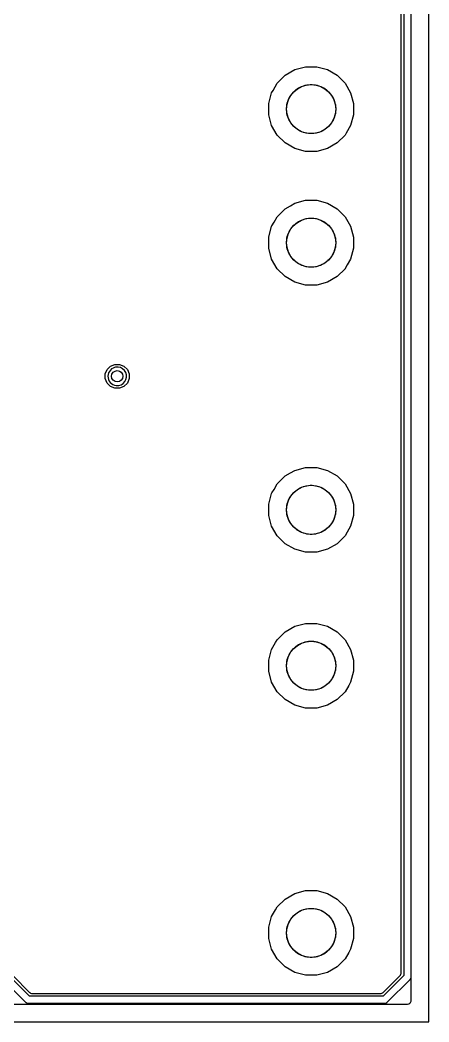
# Model space of a CAD drawing. Header units: millimetres. Extents: x 0 to 102, y -1 to 103.
# Drawn here: x 78.3 to 101.6, y -1.3 to 55.9 of the extents above; entities that cross this region are included whole.
import ezdxf

# ---------------------------------------------------------------- set-up
doc = ezdxf.new("R2010")
doc.units = ezdxf.units.MM

msp = doc.modelspace()

# ---------------------------------------------------------------- linework, layer by layer
at = {"layer": '16_copper'}
msp.add_lwpolyline([(74.399, -0.254), (100.361, -0.254), (100.362, -0.254), (100.362, -0.254, 0.366019), (100.561, -0.083), (100.564, -0.051), (100.564, 101.321)], format="xyb", dxfattribs=at)
for points in [[(94.551, 48.384), (93.936, 48.549), (93.386, 48.867), (92.936, 49.317), (92.618, 49.867), (92.453, 50.482), (92.453, 51.118), (92.618, 51.733), (92.696, 51.868), (92.696, 51.868), (92.696, 51.868), (92.936, 52.283), (93.386, 52.733), (93.936, 53.051), (94.551, 53.216), (95.187, 53.216), (95.802, 53.051), (96.352, 52.733), (96.802, 52.283), (97.12, 51.733), (97.285, 51.118), (97.285, 50.482), (97.12, 49.867), (96.866, 49.427), (96.866, 49.427), (96.866, 49.427), (96.802, 49.317), (96.352, 48.867), (95.802, 48.549), (95.187, 48.384)], [(94.551, 40.764), (93.936, 40.929), (93.386, 41.247), (92.936, 41.697), (92.618, 42.247), (92.453, 42.862), (92.453, 43.498), (92.618, 44.113), (92.637, 44.146), (92.637, 44.146), (92.637, 44.146), (92.754, 44.349), (92.754, 44.349), (92.754, 44.349), (92.936, 44.663), (93.386, 45.113), (93.692, 45.29), (93.692, 45.29), (93.692, 45.29), (93.936, 45.431), (94.551, 45.596), (95.187, 45.596), (95.802, 45.431), (96.352, 45.113), (96.802, 44.663), (97.12, 44.113), (97.285, 43.498), (97.285, 42.862), (97.12, 42.247), (96.925, 41.909), (96.925, 41.909), (96.925, 41.909), (96.808, 41.706), (96.808, 41.706), (96.808, 41.706), (96.802, 41.697), (96.352, 41.247), (95.802, 40.929), (95.187, 40.764)], [(83.685, 34.879), (83.434, 34.983), (83.243, 35.174), (83.139, 35.425), (83.139, 35.695), (83.243, 35.946), (83.434, 36.137), (83.685, 36.241), (83.955, 36.241), (84.206, 36.137), (84.397, 35.946), (84.501, 35.695), (84.501, 35.425), (84.397, 35.174), (84.206, 34.983), (83.955, 34.879)], [(94.551, 25.524), (93.936, 25.689), (93.386, 26.007), (92.936, 26.457), (92.618, 27.007), (92.453, 27.622), (92.453, 28.258), (92.618, 28.873), (92.637, 28.906), (92.637, 28.906), (92.637, 28.906), (92.754, 29.109), (92.754, 29.109), (92.754, 29.109), (92.936, 29.423), (93.386, 29.873), (93.692, 30.05), (93.692, 30.05), (93.692, 30.05), (93.936, 30.191), (94.551, 30.356), (95.187, 30.356), (95.802, 30.191), (96.352, 29.873), (96.802, 29.423), (97.12, 28.873), (97.285, 28.258), (97.285, 27.622), (97.12, 27.007), (96.925, 26.669), (96.925, 26.669), (96.925, 26.669), (96.808, 26.466), (96.808, 26.466), (96.808, 26.466), (96.802, 26.457), (96.352, 26.007), (95.802, 25.689), (95.187, 25.524)], [(94.551, 16.634), (93.936, 16.799), (93.386, 17.117), (92.936, 17.567), (92.618, 18.117), (92.453, 18.732), (92.453, 19.368), (92.618, 19.983), (92.842, 20.372), (92.842, 20.372), (92.842, 20.372), (92.936, 20.533), (93.386, 20.983), (93.936, 21.301), (94.551, 21.466), (95.187, 21.466), (95.802, 21.301), (96.352, 20.983), (96.802, 20.533), (97.12, 19.983), (97.285, 19.368), (97.285, 18.732), (97.12, 18.117), (97.013, 17.931), (97.013, 17.931), (97.013, 17.931), (96.802, 17.567), (96.352, 17.117), (95.802, 16.799), (95.187, 16.634)], [(94.551, 1.394), (93.936, 1.559), (93.386, 1.877), (92.936, 2.327), (92.618, 2.877), (92.453, 3.492), (92.453, 4.128), (92.618, 4.743), (92.842, 5.132), (92.842, 5.132), (92.842, 5.132), (92.936, 5.293), (93.386, 5.743), (93.936, 6.061), (94.551, 6.226), (95.187, 6.226), (95.802, 6.061), (96.352, 5.743), (96.802, 5.293), (97.12, 4.743), (97.285, 4.128), (97.285, 3.492), (97.12, 2.877), (97.013, 2.691), (97.013, 2.691), (97.013, 2.691), (96.802, 2.327), (96.352, 1.877), (95.802, 1.559), (95.187, 1.394)]]:
    msp.add_lwpolyline(points, close=True, dxfattribs=at)
msp.add_lwpolyline([(83.909, 35.038, 1), (83.731, 36.082), (83.674, 36.068, 0.893653), (83.85, 35.032)], format="xyb", close=True, dxfattribs=at)
at = {"layer": '1_copper'}
for points in [[(76.402, 2.051), (78.596, -0.144), (78.604, -0.15), (78.611, -0.157, 0.132344), (78.708, -0.201), (78.716, -0.201, 0.018059), (78.731, -0.202), (78.74, -0.203), (99.06, -0.203), (99.07, -0.202), (99.08, -0.202, 0.132342), (99.179, -0.165), (99.185, -0.159, 0.018024), (99.197, -0.15), (99.204, -0.144), (100.504, 1.157), (100.511, 1.165), (100.518, 1.172, 0.132344), (100.561, 1.269), (100.562, 1.277, 0.018059), (100.563, 1.292), (100.564, 1.301), (100.564, 76.169)], [(76.94, 2.303), (78.828, 0.415), (78.836, 0.409), (78.843, 0.402, 0.132344), (78.939, 0.358), (78.948, 0.358, 0.018059), (78.962, 0.356), (78.971, 0.356), (98.829, 0.356), (98.839, 0.356), (98.849, 0.357, 0.132342), (98.948, 0.394), (98.954, 0.4), (98.959, 0.403), (98.96, 0.404), (98.965, 0.409), (98.972, 0.415), (99.946, 1.389), (99.952, 1.396), (99.959, 1.404, 0.132344), (100.003, 1.5), (100.003, 1.508, 0.018059), (100.004, 1.523), (100.005, 1.532), (100.005, 75.938)]]:
    msp.add_lwpolyline(points, format="xyb", dxfattribs=at)
msp.add_lwpolyline([(100.158, 76.085), (100.158, 1.385), (98.976, 0.203), (78.824, 0.203), (76.689, 2.338)], dxfattribs=at)
for points in [[(94.551, 48.384), (93.936, 48.549), (93.386, 48.867), (92.936, 49.317), (92.618, 49.867), (92.453, 50.482), (92.453, 51.118), (92.618, 51.733), (92.696, 51.868), (92.696, 51.868), (92.696, 51.868), (92.936, 52.283), (93.386, 52.733), (93.936, 53.051), (94.551, 53.216), (95.187, 53.216), (95.802, 53.051), (96.352, 52.733), (96.802, 52.283), (97.12, 51.733), (97.285, 51.118), (97.285, 50.482), (97.12, 49.867), (96.866, 49.427), (96.866, 49.427), (96.866, 49.427), (96.802, 49.317), (96.352, 48.867), (95.802, 48.549), (95.187, 48.384)], [(94.551, 40.764), (93.936, 40.929), (93.386, 41.247), (92.936, 41.697), (92.618, 42.247), (92.453, 42.862), (92.453, 43.498), (92.618, 44.113), (92.637, 44.146), (92.637, 44.146), (92.637, 44.146), (92.754, 44.349), (92.754, 44.349), (92.754, 44.349), (92.936, 44.663), (93.386, 45.113), (93.692, 45.29), (93.692, 45.29), (93.692, 45.29), (93.936, 45.431), (94.551, 45.596), (95.187, 45.596), (95.802, 45.431), (96.352, 45.113), (96.802, 44.663), (97.12, 44.113), (97.285, 43.498), (97.285, 42.862), (97.12, 42.247), (96.925, 41.909), (96.925, 41.909), (96.925, 41.909), (96.808, 41.706), (96.808, 41.706), (96.808, 41.706), (96.802, 41.697), (96.352, 41.247), (95.802, 40.929), (95.187, 40.764)], [(83.685, 34.879), (83.434, 34.983), (83.243, 35.174), (83.139, 35.425), (83.139, 35.695), (83.243, 35.946), (83.434, 36.137), (83.685, 36.241), (83.955, 36.241), (84.206, 36.137), (84.397, 35.946), (84.501, 35.695), (84.501, 35.425), (84.397, 35.174), (84.206, 34.983), (83.955, 34.879)], [(94.551, 25.524), (93.936, 25.689), (93.386, 26.007), (92.936, 26.457), (92.618, 27.007), (92.453, 27.622), (92.453, 28.258), (92.618, 28.873), (92.637, 28.906), (92.637, 28.906), (92.637, 28.906), (92.754, 29.109), (92.754, 29.109), (92.754, 29.109), (92.936, 29.423), (93.386, 29.873), (93.692, 30.05), (93.692, 30.05), (93.692, 30.05), (93.936, 30.191), (94.551, 30.356), (95.187, 30.356), (95.802, 30.191), (96.352, 29.873), (96.802, 29.423), (97.12, 28.873), (97.285, 28.258), (97.285, 27.622), (97.12, 27.007), (96.925, 26.669), (96.925, 26.669), (96.925, 26.669), (96.808, 26.466), (96.808, 26.466), (96.808, 26.466), (96.802, 26.457), (96.352, 26.007), (95.802, 25.689), (95.187, 25.524)], [(94.551, 16.634), (93.936, 16.799), (93.386, 17.117), (92.936, 17.567), (92.618, 18.117), (92.453, 18.732), (92.453, 19.368), (92.618, 19.983), (92.842, 20.372), (92.842, 20.372), (92.842, 20.372), (92.936, 20.533), (93.386, 20.983), (93.936, 21.301), (94.551, 21.466), (95.187, 21.466), (95.802, 21.301), (96.352, 20.983), (96.802, 20.533), (97.12, 19.983), (97.285, 19.368), (97.285, 18.732), (97.12, 18.117), (97.013, 17.931), (97.013, 17.931), (97.013, 17.931), (96.802, 17.567), (96.352, 17.117), (95.802, 16.799), (95.187, 16.634)], [(94.551, 1.394), (93.936, 1.559), (93.386, 1.877), (92.936, 2.327), (92.618, 2.877), (92.453, 3.492), (92.453, 4.128), (92.618, 4.743), (92.842, 5.132), (92.842, 5.132), (92.842, 5.132), (92.936, 5.293), (93.386, 5.743), (93.936, 6.061), (94.551, 6.226), (95.187, 6.226), (95.802, 6.061), (96.352, 5.743), (96.802, 5.293), (97.12, 4.743), (97.285, 4.128), (97.285, 3.492), (97.12, 2.877), (97.013, 2.691), (97.013, 2.691), (97.013, 2.691), (96.802, 2.327), (96.352, 1.877), (95.802, 1.559), (95.187, 1.394)]]:
    msp.add_lwpolyline(points, close=True, dxfattribs=at)
msp.add_lwpolyline([(83.909, 35.038, 1), (83.731, 36.082), (83.674, 36.068, 0.893653), (83.85, 35.032)], format="xyb", close=True, dxfattribs=at)
at = {"layer": 'drills_NPTH'}
for centre in [(94.869, 50.8), (94.869, 43.18), (94.869, 27.94), (94.869, 19.05), (94.869, 3.81)]:
    msp.add_circle(centre, 1.4, dxfattribs=at)
at = {"layer": 'drills_via_1_16'}
msp.add_circle((83.82, 35.56), 0.325, dxfattribs=at)
at = {"layer": 'holes'}
for points in [[(96.269, 50.75), (96.262, 50.65), (96.248, 50.551), (96.226, 50.454), (96.198, 50.358), (96.163, 50.264), (96.122, 50.173), (96.074, 50.085), (96.02, 50.001), (95.96, 49.921), (95.894, 49.845), (95.824, 49.775), (95.748, 49.709), (95.668, 49.649), (95.584, 49.595), (95.496, 49.547), (95.405, 49.506), (95.311, 49.471), (95.215, 49.443), (95.118, 49.421), (95.019, 49.407), (94.919, 49.4), (94.819, 49.4), (94.719, 49.407), (94.62, 49.421), (94.523, 49.443), (94.427, 49.471), (94.333, 49.506), (94.242, 49.547), (94.154, 49.595), (94.07, 49.649), (93.99, 49.709), (93.914, 49.775), (93.844, 49.845), (93.778, 49.921), (93.718, 50.001), (93.664, 50.085), (93.616, 50.173), (93.575, 50.264), (93.54, 50.358), (93.512, 50.454), (93.49, 50.551), (93.476, 50.65), (93.469, 50.75), (93.469, 50.85), (93.476, 50.95), (93.49, 51.049), (93.512, 51.146), (93.54, 51.242), (93.575, 51.336), (93.616, 51.427), (93.664, 51.515), (93.718, 51.599), (93.778, 51.679), (93.844, 51.755), (93.914, 51.825), (93.99, 51.891), (94.07, 51.951), (94.154, 52.005), (94.242, 52.053), (94.333, 52.094), (94.427, 52.129), (94.523, 52.157), (94.62, 52.179), (94.719, 52.193), (94.819, 52.2), (94.919, 52.2), (95.019, 52.193), (95.118, 52.179), (95.215, 52.157), (95.311, 52.129), (95.405, 52.094), (95.496, 52.053), (95.584, 52.005), (95.668, 51.951), (95.748, 51.891), (95.824, 51.825), (95.894, 51.755), (95.96, 51.679), (96.02, 51.599), (96.074, 51.515), (96.122, 51.427), (96.163, 51.336), (96.198, 51.242), (96.226, 51.146), (96.248, 51.049), (96.262, 50.95), (96.269, 50.85), (96.269, 50.75)], [(96.269, 43.13), (96.262, 43.03), (96.248, 42.931), (96.226, 42.834), (96.198, 42.738), (96.163, 42.644), (96.122, 42.553), (96.074, 42.465), (96.02, 42.381), (95.96, 42.301), (95.894, 42.225), (95.824, 42.155), (95.748, 42.089), (95.668, 42.029), (95.584, 41.975), (95.496, 41.927), (95.405, 41.886), (95.311, 41.851), (95.215, 41.823), (95.118, 41.801), (95.019, 41.787), (94.919, 41.78), (94.819, 41.78), (94.719, 41.787), (94.62, 41.801), (94.523, 41.823), (94.427, 41.851), (94.333, 41.886), (94.242, 41.927), (94.154, 41.975), (94.07, 42.029), (93.99, 42.089), (93.914, 42.155), (93.844, 42.225), (93.778, 42.301), (93.718, 42.381), (93.664, 42.465), (93.616, 42.553), (93.575, 42.644), (93.54, 42.738), (93.512, 42.834), (93.49, 42.931), (93.476, 43.03), (93.469, 43.13), (93.469, 43.23), (93.476, 43.33), (93.49, 43.429), (93.512, 43.526), (93.54, 43.622), (93.575, 43.716), (93.616, 43.807), (93.664, 43.895), (93.718, 43.979), (93.778, 44.059), (93.844, 44.135), (93.914, 44.205), (93.99, 44.271), (94.07, 44.331), (94.154, 44.385), (94.242, 44.433), (94.333, 44.474), (94.427, 44.509), (94.523, 44.537), (94.62, 44.559), (94.719, 44.573), (94.819, 44.58), (94.919, 44.58), (95.019, 44.573), (95.118, 44.559), (95.215, 44.537), (95.311, 44.509), (95.405, 44.474), (95.496, 44.433), (95.584, 44.385), (95.668, 44.331), (95.748, 44.271), (95.824, 44.205), (95.894, 44.135), (95.96, 44.059), (96.02, 43.979), (96.074, 43.895), (96.122, 43.807), (96.163, 43.716), (96.198, 43.622), (96.226, 43.526), (96.248, 43.429), (96.262, 43.33), (96.269, 43.23), (96.269, 43.13)], [(96.269, 27.89), (96.262, 27.79), (96.248, 27.691), (96.226, 27.594), (96.198, 27.498), (96.163, 27.404), (96.122, 27.313), (96.074, 27.225), (96.02, 27.141), (95.96, 27.061), (95.894, 26.985), (95.824, 26.915), (95.748, 26.849), (95.668, 26.789), (95.584, 26.735), (95.496, 26.687), (95.405, 26.646), (95.311, 26.611), (95.215, 26.583), (95.118, 26.561), (95.019, 26.547), (94.919, 26.54), (94.819, 26.54), (94.719, 26.547), (94.62, 26.561), (94.523, 26.583), (94.427, 26.611), (94.333, 26.646), (94.242, 26.687), (94.154, 26.735), (94.07, 26.789), (93.99, 26.849), (93.914, 26.915), (93.844, 26.985), (93.778, 27.061), (93.718, 27.141), (93.664, 27.225), (93.616, 27.313), (93.575, 27.404), (93.54, 27.498), (93.512, 27.594), (93.49, 27.691), (93.476, 27.79), (93.469, 27.89), (93.469, 27.99), (93.476, 28.09), (93.49, 28.189), (93.512, 28.286), (93.54, 28.382), (93.575, 28.476), (93.616, 28.567), (93.664, 28.655), (93.718, 28.739), (93.778, 28.819), (93.844, 28.895), (93.914, 28.965), (93.99, 29.031), (94.07, 29.091), (94.154, 29.145), (94.242, 29.193), (94.333, 29.234), (94.427, 29.269), (94.523, 29.297), (94.62, 29.319), (94.719, 29.333), (94.819, 29.34), (94.919, 29.34), (95.019, 29.333), (95.118, 29.319), (95.215, 29.297), (95.311, 29.269), (95.405, 29.234), (95.496, 29.193), (95.584, 29.145), (95.668, 29.091), (95.748, 29.031), (95.824, 28.965), (95.894, 28.895), (95.96, 28.819), (96.02, 28.739), (96.074, 28.655), (96.122, 28.567), (96.163, 28.476), (96.198, 28.382), (96.226, 28.286), (96.248, 28.189), (96.262, 28.09), (96.269, 27.99), (96.269, 27.89)], [(96.269, 19), (96.262, 18.9), (96.248, 18.801), (96.226, 18.704), (96.198, 18.608), (96.163, 18.514), (96.122, 18.423), (96.074, 18.335), (96.02, 18.251), (95.96, 18.171), (95.894, 18.095), (95.824, 18.025), (95.748, 17.959), (95.668, 17.899), (95.584, 17.845), (95.496, 17.797), (95.405, 17.756), (95.311, 17.721), (95.215, 17.693), (95.118, 17.671), (95.019, 17.657), (94.919, 17.65), (94.819, 17.65), (94.719, 17.657), (94.62, 17.671), (94.523, 17.693), (94.427, 17.721), (94.333, 17.756), (94.242, 17.797), (94.154, 17.845), (94.07, 17.899), (93.99, 17.959), (93.914, 18.025), (93.844, 18.095), (93.778, 18.171), (93.718, 18.251), (93.664, 18.335), (93.616, 18.423), (93.575, 18.514), (93.54, 18.608), (93.512, 18.704), (93.49, 18.801), (93.476, 18.9), (93.469, 19), (93.469, 19.1), (93.476, 19.2), (93.49, 19.299), (93.512, 19.396), (93.54, 19.492), (93.575, 19.586), (93.616, 19.677), (93.664, 19.765), (93.718, 19.849), (93.778, 19.929), (93.844, 20.005), (93.914, 20.075), (93.99, 20.141), (94.07, 20.201), (94.154, 20.255), (94.242, 20.303), (94.333, 20.344), (94.427, 20.379), (94.523, 20.407), (94.62, 20.429), (94.719, 20.443), (94.819, 20.45), (94.919, 20.45), (95.019, 20.443), (95.118, 20.429), (95.215, 20.407), (95.311, 20.379), (95.405, 20.344), (95.496, 20.303), (95.584, 20.255), (95.668, 20.201), (95.748, 20.141), (95.824, 20.075), (95.894, 20.005), (95.96, 19.929), (96.02, 19.849), (96.074, 19.765), (96.122, 19.677), (96.163, 19.586), (96.198, 19.492), (96.226, 19.396), (96.248, 19.299), (96.262, 19.2), (96.269, 19.1), (96.269, 19)], [(96.269, 3.76), (96.262, 3.66), (96.248, 3.561), (96.226, 3.464), (96.198, 3.368), (96.163, 3.274), (96.122, 3.183), (96.074, 3.095), (96.02, 3.011), (95.96, 2.931), (95.894, 2.855), (95.824, 2.785), (95.748, 2.719), (95.668, 2.659), (95.584, 2.605), (95.496, 2.557), (95.405, 2.516), (95.311, 2.481), (95.215, 2.453), (95.118, 2.431), (95.019, 2.417), (94.919, 2.41), (94.819, 2.41), (94.719, 2.417), (94.62, 2.431), (94.523, 2.453), (94.427, 2.481), (94.333, 2.516), (94.242, 2.557), (94.154, 2.605), (94.07, 2.659), (93.99, 2.719), (93.914, 2.785), (93.844, 2.855), (93.778, 2.931), (93.718, 3.011), (93.664, 3.095), (93.616, 3.183), (93.575, 3.274), (93.54, 3.368), (93.512, 3.464), (93.49, 3.561), (93.476, 3.66), (93.469, 3.76), (93.469, 3.86), (93.476, 3.96), (93.49, 4.059), (93.512, 4.156), (93.54, 4.252), (93.575, 4.346), (93.616, 4.437), (93.664, 4.525), (93.718, 4.609), (93.778, 4.689), (93.844, 4.765), (93.914, 4.835), (93.99, 4.901), (94.07, 4.961), (94.154, 5.015), (94.242, 5.063), (94.333, 5.104), (94.427, 5.139), (94.523, 5.167), (94.62, 5.189), (94.719, 5.203), (94.819, 5.21), (94.919, 5.21), (95.019, 5.203), (95.118, 5.189), (95.215, 5.167), (95.311, 5.139), (95.405, 5.104), (95.496, 5.063), (95.584, 5.015), (95.668, 4.961), (95.748, 4.901), (95.824, 4.835), (95.894, 4.765), (95.96, 4.689), (96.02, 4.609), (96.074, 4.525), (96.122, 4.437), (96.163, 4.346), (96.198, 4.252), (96.226, 4.156), (96.248, 4.059), (96.262, 3.96), (96.269, 3.86), (96.269, 3.76)]]:
    msp.add_lwpolyline(points, close=True, dxfattribs=at)
at = {"layer": 'outline'}
msp.add_lwpolyline([(0, -1.27), (101.58, -1.27), (101.58, 102.54), (0, 102.54), (0, -1.27)], close=True, dxfattribs=at)

doc.saveas('drawing.dxf')
